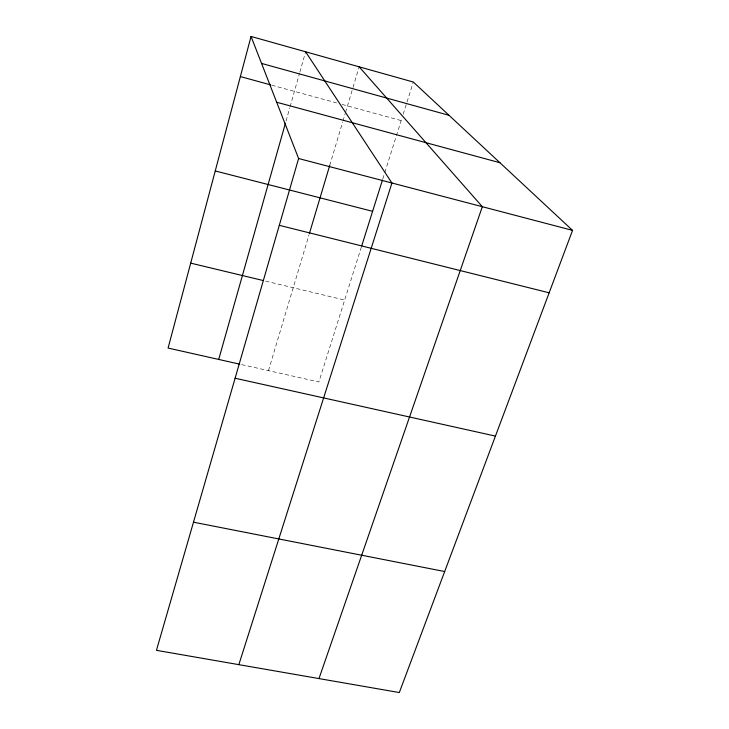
<?xml version="1.0" encoding="UTF-8"?>
<svg xmlns="http://www.w3.org/2000/svg" width="729" height="729" viewBox="0 0 729 729"><rect width="100%" height="100%" fill="white"/><g stroke="black" fill="none" stroke-linecap="round" stroke-linejoin="round"><path stroke-width="0.55" stroke-dasharray="3.65 2.73" d="M286.06 120.959L289.777 107.81M290.087 106.716L299.555 73.182M299.856 72.107L305.606 51.777M268.472 370.624L309.06 234.665M329.736 165.392L342.648 122.126M342.976 121.041L345.236 113.469M345.555 112.384L352.681 88.528M353 87.444L359.16 66.822M361.356 247.04L318.874 381.96L240.825 364.409M382.807 178.915L384.511 173.511M384.848 172.436L396.075 136.788M396.412 135.712L401.852 118.444M403.201 114.161L413.316 82.04M265.602 281.102L344.662 300.075M271.717 85.165L336.661 102.935M342.074 104.42L401.178 120.586"/><path stroke-width="1.09" d="M251.049 36.45L298.608 158.521L156.453 650.332L399.31 692.55L572.547 230.373L413.316 82.04L251.049 36.45L168.089 348.061L239.723 364.163M218.709 359.443L285.44 123.155M309.378 233.581L329.736 165.392M361.702 245.955L382.47 179.999M238.839 664.648L391.938 183.006L305.606 51.777M318.983 678.581L482.334 206.717L359.16 66.822M193.495 522.183L444.672 571.536M235.102 378.233L495.438 436.097M190.706 263.133L263.388 280.574M279.298 225.325L549.147 292.803M215.237 170.951L372.601 211.319M298.608 158.521L572.547 230.373M276.683 102.242L499.939 162.731M240.36 76.581L270.632 84.865M261.556 63.423L449.055 115.328"/></g></svg>
